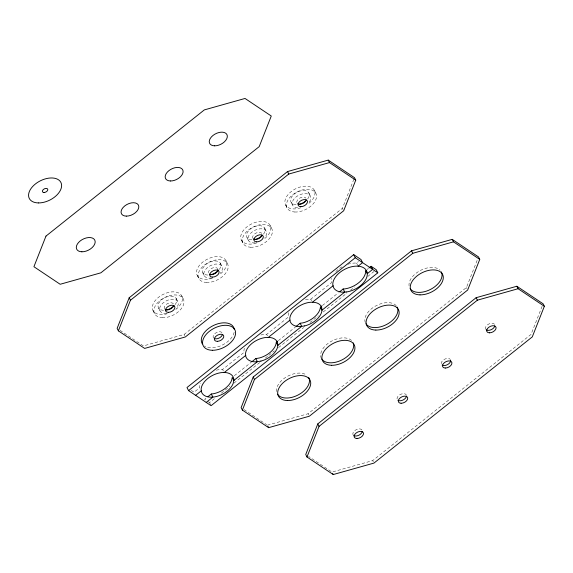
<?xml version="1.0" encoding="UTF-8"?>
<svg xmlns="http://www.w3.org/2000/svg" width="573" height="573" viewBox="0 0 573 573"><rect width="100%" height="100%" fill="white"/><g stroke="black" fill="none" stroke-linecap="round" stroke-linejoin="round"><path stroke-width="0.43" stroke-dasharray="2.87 2.15" d="M120.044 330.327L143.379 345.934L184.091 334.474L342.418 208.278L354.164 178.497M267.39 425.187L308.095 413.727L466.429 287.531L477.517 259.404M542.115 306.29L531.028 334.417L372.694 460.613L331.989 472.066L308.646 456.459M216.308 370.23A17.541 10.629 -26.9 0 1 220.526 369.449L222.611 369.478L244.127 352.323L243.926 350.712A17.369 10.522 -26.9 0 1 244.685 347.589M260.894 335.004A17.369 10.522 -26.9 0 1 265.055 334.31L266.66 334.367L288.391 317.041L288.24 315.136A17.283 10.472 -26.9 0 1 289.1 312.02M305.538 299.722A17.283 10.472 -26.9 0 1 309.656 299.113L310.802 299.185L331.516 282.675L331.23 281.572A18.501 11.209 -26.9 0 1 331.652 278.328M347.847 264.246A18.501 11.209 -26.9 0 1 356.556 263.086L358.462 261.56M367.071 269.503L368.418 268.429M205.972 398.264L204.64 399.324L207.433 401.193M234.321 375.723L250.96 362.458M278.342 340.634L295.374 327.061M322.441 305.488L338.328 292.824M208.128 401.659L209.525 402.59L215.104 398.142M221.386 393.142L229.752 386.467M233.934 383.136L259.748 362.566M265.328 358.118L268.114 355.89M268.816 355.339L274.395 350.891M278.578 347.553L303.69 327.534M309.972 322.535L318.337 315.859M323.222 311.97L346.937 293.068M350.425 290.289L354.608 286.951M367.866 276.387L374.14 271.387M244.048 409.58L266.66 424.7M191.224 390.356L194.046 392.24L199.784 387.67L199.554 386.259A17.541 10.629 -26.9 0 1 200.213 383.129M466.429 287.531L467.059 288.771M342.418 208.278L343.048 209.517M356.556 263.086L358.125 266.18M314.262 190.107L315.838 193.208M308.689 192.664L310.258 195.765M291.191 202.448L292.76 205.542M285.619 205.005L287.188 208.099M310.802 299.185L311.59 300.732M270.105 225.311L271.674 228.405M264.525 227.868L266.094 230.962M372.694 460.613L373.324 461.852M247.027 237.645L248.596 240.746M241.455 240.202L243.024 243.303M308.095 413.727L308.725 414.967M266.66 334.367L267.448 335.914M225.898 260.536L227.474 263.637M220.326 263.093L221.894 266.194M202.828 272.877L204.396 275.971M197.255 275.434L198.824 278.528M222.611 369.478L223.391 371.025M181.698 295.768L183.274 298.862M176.126 298.325L177.694 301.419M184.091 334.474L184.721 335.714M209.525 402.59L210.699 404.91M158.628 308.109L160.196 311.203M153.048 310.666L154.624 313.76M234.142 332.347A17.72 10.737 -26.9 0 1 221.644 345.39A17.72 10.737 -26.9 0 1 204.425 345.992M213.636 338.07A5.064 3.066 -26.9 0 1 216.193 332.705A5.064 3.066 -26.9 0 1 222.424 333.242M353.14 434.914A5.064 3.066 -26.9 0 1 356.456 429.571A5.064 3.066 -26.9 0 1 362.251 430.731M397.053 398.937A5.064 3.066 -26.9 0 1 401.272 394.088A5.064 3.066 -26.9 0 1 406.45 395.506M441.253 363.705A5.064 3.066 -26.9 0 1 444.863 359.113A5.064 3.066 -26.9 0 1 450.364 359.522M485.703 329.253A5.064 3.066 -26.9 0 1 488.432 324.211A5.064 3.066 -26.9 0 1 494.528 324.325M335.828 271.602A18.501 11.209 -26.9 0 1 341.988 266.839M321.36 358.361A17.72 10.737 -26.9 0 1 331.258 341.315A17.72 10.737 -26.9 0 1 352.18 341.136M409.079 285.913A17.72 10.737 -26.9 0 1 420.646 270.341A17.72 10.737 -26.9 0 1 440.064 270.17M365.273 322.484A17.72 10.737 -26.9 0 1 375.974 305.803A17.72 10.737 -26.9 0 1 396.387 305.903M276.515 391.567A17.72 10.737 -26.9 0 1 287.059 376.54A17.72 10.737 -26.9 0 1 306.347 374.892M255.064 242.845A10.035 6.081 -26.9 0 1 248.689 235.904A10.035 6.081 -26.9 0 1 262.14 228.849A10.035 6.081 -26.9 0 1 264.611 237.831M256.575 242.995A16.144 9.784 -26.9 0 1 241.369 233.92A16.144 9.784 -26.9 0 1 264.833 221.722A16.144 9.784 -26.9 0 1 263.988 239.142M251.955 239.829A10.035 6.081 -26.9 0 1 247.593 231.986A10.035 6.081 -26.9 0 1 261.03 225.819A10.035 6.081 -26.9 0 1 263.043 234.737M166.664 313.302A10.035 6.081 -26.9 0 1 160.29 306.362A10.035 6.081 -26.9 0 1 173.741 299.307A10.035 6.081 -26.9 0 1 176.212 308.295M167.388 313.703A16.144 9.784 -26.9 0 1 153.127 303.991A16.144 9.784 -26.9 0 1 176.642 292.23A16.144 9.784 -26.9 0 1 175.589 309.599M163.549 310.287A10.035 6.081 -26.9 0 1 159.194 302.444A10.035 6.081 -26.9 0 1 172.631 296.277A10.035 6.081 -26.9 0 1 174.643 305.194M211.666 277.955A10.035 6.081 -26.9 0 1 204.296 271.545A10.035 6.081 -26.9 0 1 217.704 264.053A10.035 6.081 -26.9 0 1 220.412 273.063M212.375 278.227A16.144 9.784 -26.9 0 1 197.169 269.152A16.144 9.784 -26.9 0 1 220.634 256.948A16.144 9.784 -26.9 0 1 219.788 274.367M207.748 275.061A10.035 6.081 -26.9 0 1 203.394 267.211A10.035 6.081 -26.9 0 1 216.83 261.052A10.035 6.081 -26.9 0 1 218.843 269.969M297.688 207.727A10.035 6.081 -26.9 0 1 293.326 199.884A10.035 6.081 -26.9 0 1 306.763 193.717A10.035 6.081 -26.9 0 1 308.775 202.634M300.739 207.798A16.144 9.784 -26.9 0 1 285.533 198.724A16.144 9.784 -26.9 0 1 308.997 186.519A16.144 9.784 -26.9 0 1 308.152 203.938M296.112 204.633A10.035 6.081 -26.9 0 1 291.757 196.783A10.035 6.081 -26.9 0 1 305.194 190.623A10.035 6.081 -26.9 0 1 307.207 199.54M164.537 308.775A5.064 3.066 -26.9 0 1 167.853 303.432A5.064 3.066 -26.9 0 1 173.648 304.6M208.45 272.798A5.064 3.066 -26.9 0 1 212.053 268.207A5.064 3.066 -26.9 0 1 217.561 268.615M252.937 238.318A5.064 3.066 -26.9 0 1 255.665 233.275A5.064 3.066 -26.9 0 1 261.761 233.383M296.814 202.369A5.064 3.066 -26.9 0 1 300.417 197.778A5.064 3.066 -26.9 0 1 305.925 198.186M250.516 247.207A16.144 9.784 -26.9 0 0 272.39 230.883A16.144 9.784 -26.9 0 0 249.133 229.472A16.144 9.784 -26.9 0 0 250.516 247.207M162.116 317.664A16.144 9.784 -26.9 0 0 183.99 301.348A16.144 9.784 -26.9 0 0 160.734 299.93A16.144 9.784 -26.9 0 0 162.116 317.664M206.316 282.432A16.144 9.784 -26.9 0 0 228.19 266.116A16.144 9.784 -26.9 0 0 204.933 264.697A16.144 9.784 -26.9 0 0 206.316 282.432M294.68 212.003A16.144 9.784 -26.9 0 0 316.554 195.687A16.144 9.784 -26.9 0 0 293.297 194.268A16.144 9.784 -26.9 0 0 294.68 212.003"/><path stroke-width="0.86" d="M129.19 297.767L117.128 328.372L118.382 330.85L144.64 348.413L185.344 336.953L343.678 210.757L355.747 180.151L354.486 177.673L328.236 160.111L287.524 171.571L129.19 297.767L130.451 300.238L118.382 330.85M253.202 377.02L241.133 407.625L242.393 410.103L268.644 427.659L309.356 416.206L467.683 290.01L479.751 259.397L478.498 256.926L452.24 239.364L411.529 250.824L253.202 377.02L254.455 379.491L242.393 410.103M317.8 423.898L305.731 454.511L306.985 456.989L333.242 474.544L373.954 463.091L532.281 336.895L544.35 306.283L543.097 303.805L516.839 286.249L476.127 297.702L317.8 423.898L319.054 426.376L306.985 456.989M130.451 300.238L288.778 174.042L329.489 162.589L355.747 180.151M358.125 266.18L362.58 262.627L361.004 259.533L353.699 254.648L186.991 387.52L188.56 390.621L211.093 405.684L377.8 272.812L376.232 269.718L371.103 266.287L369.091 267.892M188.56 390.621L355.274 257.743L377.8 272.812M195.615 395.334L201.352 390.765M224.179 372.572L245.702 355.418M268.228 337.461L289.967 320.142M312.371 302.279L333.085 285.769M207.97 396.674L211.301 394.016A17.541 10.629 -26.9 0 0 231.621 380.336L232.244 377.378L233.813 380.472L257.384 361.685L255.816 358.591L251.654 361.907M255.816 358.591L259.34 357.996A17.369 10.522 -26.9 0 0 276.301 342.296L277.661 341.179M296.055 326.517L300.145 323.258L303.096 322.821A17.283 10.472 -26.9 0 0 320.393 307.407L321.754 306.032M339.71 291.721L343.163 288.971L344.624 288.921A18.501 11.209 -26.9 0 0 365.732 270.571L367.3 273.665L372.672 269.382L371.103 266.287M206.216 402.425L212.877 397.11L211.301 394.016M254.455 379.491L412.789 253.295L453.494 241.842L479.751 259.397M319.054 426.376L477.388 300.18L518.092 288.728L544.35 306.283M516.839 286.249L518.092 288.728M452.24 239.364L453.494 241.842M476.127 297.702L477.388 300.18M411.529 250.824L412.789 253.295M328.236 160.111L329.489 162.589M353.699 254.648L355.274 257.743M287.524 171.571L288.778 174.042M343.163 288.971L344.731 292.065L321.94 310.229L320.371 307.135M300.145 323.258L301.713 326.352L277.869 345.361L276.301 342.296M332.612 473.305L333.242 474.544M268.014 426.427L268.644 427.659M222.324 334.976A5.064 3.066 -26.9 0 1 214.345 338.564M202.376 343.95A17.72 10.737 -26.9 0 1 213.987 325.242A17.72 10.737 -26.9 0 1 234.264 329.31M362.215 431.598A5.064 3.066 -26.9 0 1 358.648 435.33A5.064 3.066 -26.9 0 1 353.727 435.501M406.415 396.373A5.064 3.066 -26.9 0 1 402.848 400.097A5.064 3.066 -26.9 0 1 397.927 400.269M450.65 360.274A5.064 3.066 -26.9 0 1 447.635 364.564A5.064 3.066 -26.9 0 1 442.127 365.037M494.778 325.944A5.064 3.066 -26.9 0 1 491.211 329.668A5.064 3.066 -26.9 0 1 486.291 329.84M353.24 342.955A17.72 10.737 -26.9 0 1 342.024 359.901A17.72 10.737 -26.9 0 1 321.711 358.97M441.317 271.881A17.72 10.737 -26.9 0 1 430.91 289.207A17.72 10.737 -26.9 0 1 410.075 288.541M397.153 307.078A17.72 10.737 -26.9 0 1 386.746 324.404A17.72 10.737 -26.9 0 1 365.911 323.738M308.747 377.535A17.72 10.737 -26.9 0 1 298.34 394.861A17.72 10.737 -26.9 0 1 277.511 394.195M261.267 236.427A10.035 6.081 -26.9 0 1 254.297 239.629M174.099 305.781A10.035 6.081 -26.9 0 1 165.891 310.086M218.299 270.549A10.035 6.081 -26.9 0 1 210.098 274.861M305.43 201.23A10.035 6.081 -26.9 0 1 299.264 204.26M173.612 305.466A5.064 3.066 -26.9 0 1 170.038 309.191A5.064 3.066 -26.9 0 1 165.117 309.363M262.011 235.009A5.064 3.066 -26.9 0 1 258.444 238.733A5.064 3.066 -26.9 0 1 253.524 238.905M306.175 199.805A5.064 3.066 -26.9 0 1 302.601 203.53A5.064 3.066 -26.9 0 1 297.688 203.702M217.847 269.367A5.064 3.066 -26.9 0 1 214.832 273.658A5.064 3.066 -26.9 0 1 209.324 274.13M233.848 380.3L233.19 383.43A17.541 10.629 -26.9 0 1 217.095 396.337A17.541 10.629 -26.9 0 1 201.581 392.183L201.123 389.354A17.541 10.629 -26.9 0 1 222.095 372.543L226.006 372.6A17.541 10.629 -26.9 0 1 233.848 380.3M45.976 236.105L33.914 266.717L60.165 284.272L100.877 272.82L259.204 146.624L271.273 116.011L245.022 98.456L204.31 109.909L45.976 236.105M260.908 361.097L256.747 361.792A17.369 10.522 -26.9 0 1 245.853 356.635L245.502 353.806A17.369 10.522 -26.9 0 1 266.624 337.404L270.456 337.54A17.369 10.522 -26.9 0 1 277.518 342.561L277.869 345.39A17.369 10.522 -26.9 0 1 260.908 361.097M304.664 325.922L300.546 326.524A17.283 10.472 -26.9 0 1 290.038 321.095L289.809 318.237A17.283 10.472 -26.9 0 1 311.225 302.215L314.985 302.437A17.283 10.472 -26.9 0 1 321.732 307.644L321.962 310.502A17.283 10.472 -26.9 0 1 304.664 325.922M346.199 292.015L341.974 292.158A18.501 11.209 -26.9 0 1 333.55 287.546L332.798 284.674A18.501 11.209 -26.9 0 1 350.92 266.911A18.501 11.209 -26.9 0 1 367.15 275.806A18.501 11.209 -26.9 0 1 346.199 292.015M217.661 341.343A5.064 3.066 -26.9 0 0 223.685 335.721A5.064 3.066 -26.9 0 0 215.878 336.308A5.064 3.066 -26.9 0 0 217.661 341.343M212.325 350.275A17.72 10.737 -26.9 0 0 235.517 331.788A17.72 10.737 -26.9 0 0 209.381 331.309A17.72 10.737 -26.9 0 0 212.325 350.275M356.879 438.495A5.064 3.066 -26.9 0 0 363.504 433.209A5.064 3.066 -26.9 0 0 356.041 433.073A5.064 3.066 -26.9 0 0 356.879 438.495M401.079 403.263A5.064 3.066 -26.9 0 0 407.711 397.977A5.064 3.066 -26.9 0 0 400.24 397.841A5.064 3.066 -26.9 0 0 401.079 403.263M445.278 368.031A5.064 3.066 -26.9 0 0 451.911 362.752A5.064 3.066 -26.9 0 0 444.44 362.616A5.064 3.066 -26.9 0 0 445.278 368.031M489.442 332.834A5.064 3.066 -26.9 0 0 496.075 327.548A5.064 3.066 -26.9 0 0 488.604 327.412A5.064 3.066 -26.9 0 0 489.442 332.834M331.66 365.295A17.72 10.737 -26.9 0 0 354.859 346.808A17.72 10.737 -26.9 0 0 328.723 346.328A17.72 10.737 -26.9 0 0 331.66 365.295M420.023 294.866A17.72 10.737 -26.9 0 0 443.216 276.379A17.72 10.737 -26.9 0 0 417.087 275.899A17.72 10.737 -26.9 0 0 420.023 294.866M375.859 330.069A17.72 10.737 -26.9 0 0 399.059 311.576A17.72 10.737 -26.9 0 0 372.923 311.103A17.72 10.737 -26.9 0 0 375.859 330.069M287.46 400.527A17.72 10.737 -26.9 0 0 310.652 382.041A17.72 10.737 -26.9 0 0 284.523 381.561A17.72 10.737 -26.9 0 0 287.46 400.527M81.875 251.791A10.128 6.138 -26.9 0 0 95.132 241.226A10.128 6.138 -26.9 0 0 80.199 240.954A10.128 6.138 -26.9 0 0 81.875 251.791M126.311 216.128A9.519 5.766 -26.9 0 0 138.766 206.201A9.519 5.766 -26.9 0 0 124.728 205.943A9.519 5.766 -26.9 0 0 126.311 216.128M214.603 145.821A9.684 5.866 -26.9 0 0 227.288 135.715A9.684 5.866 -26.9 0 0 212.998 135.45A9.684 5.866 -26.9 0 0 214.603 145.821M170.468 180.975A9.619 5.83 -26.9 0 0 183.059 170.933A9.619 5.83 -26.9 0 0 168.877 170.675A9.619 5.83 -26.9 0 0 170.468 180.975M38.341 202.928A17.72 10.737 -26.9 0 0 61.533 184.442A17.72 10.737 -26.9 0 0 35.404 183.962A17.72 10.737 -26.9 0 0 38.341 202.928M43.985 192.492A2.908 1.762 -26.9 0 0 47.788 189.462A2.908 1.762 -26.9 0 0 43.505 189.384A2.908 1.762 -26.9 0 0 43.985 192.492M168.276 312.357A5.064 3.066 -26.9 0 0 174.901 307.071A5.064 3.066 -26.9 0 0 167.438 306.935A5.064 3.066 -26.9 0 0 168.276 312.357M212.476 277.124A5.064 3.066 -26.9 0 0 219.101 271.846A5.064 3.066 -26.9 0 0 211.638 271.709A5.064 3.066 -26.9 0 0 212.476 277.124M256.675 241.899A5.064 3.066 -26.9 0 0 263.301 236.613A5.064 3.066 -26.9 0 0 255.837 236.477A5.064 3.066 -26.9 0 0 256.675 241.899M300.839 206.695A5.064 3.066 -26.9 0 0 307.465 201.417A5.064 3.066 -26.9 0 0 300.001 201.281A5.064 3.066 -26.9 0 0 300.839 206.695"/></g></svg>
